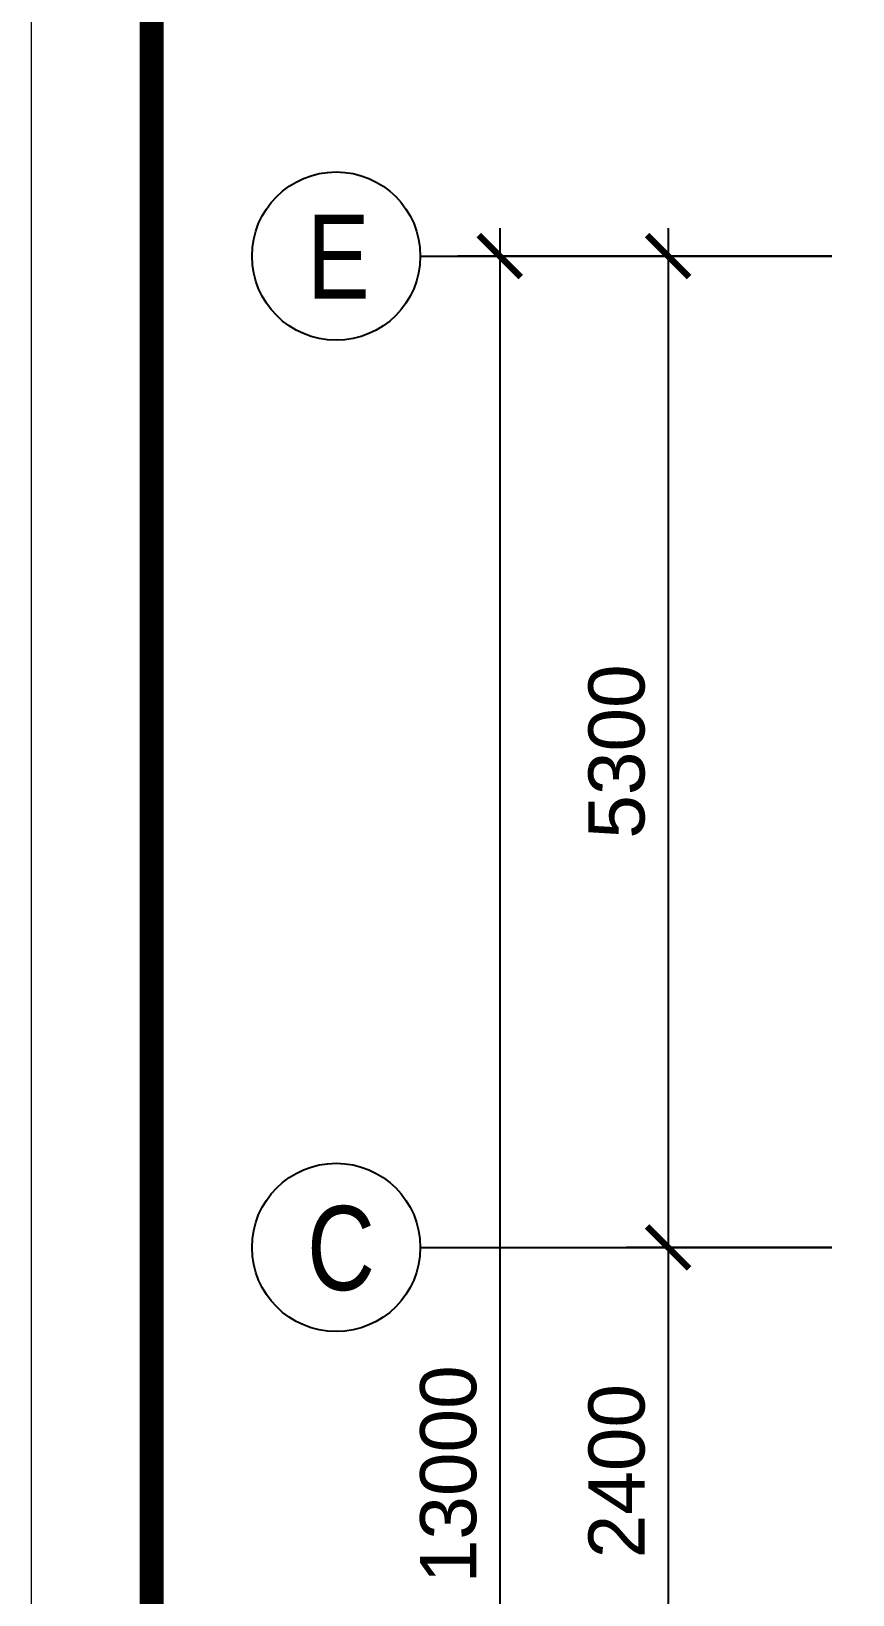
# Model space of a CAD drawing. Header units: millimetres. Extents: x 526420 to 928802, y 401925 to 509768.
# Drawn here: x 598341 to 602734, y 425780 to 434139 of the extents above; entities that cross this region are included whole.
import ezdxf

# ---------------------------------------------------------------- set-up
doc = ezdxf.new("R2010")
doc.units = ezdxf.units.MM
doc.header["$LTSCALE"] = 3000
doc.header["$MEASUREMENT"] = 0
doc.linetypes.add('CENTER', pattern=[2, 1.25, -0.25, 0.25, -0.25])
doc.layers.get('0').update_dxf_attribs({"linetype": 'CONTINUOUS'})
doc.layers.add('A', color=7, linetype='CONTINUOUS')
doc.layers.add('A-GRID', color=1, linetype='CONTINUOUS')
doc.styles.add('Arial', font='ARIAL.TTF')

msp = doc.modelspace()

# ---------------------------------------------------------------- linework, layer by layer
at = {"color": 0, "linetype": 'ByBlock', "const_width": 33.8}
for points in [[(600959.4, 432824.7), (600734.4, 433049.7)], [(601859.4, 432824.7), (601634.4, 433049.7)], [(601634.4, 427749.7), (601859.4, 427524.7)], [(601859.4, 427524.7), (601634.4, 427749.7)]]:
    msp.add_lwpolyline(points, dxfattribs=at)
at = {"layer": 'A', "linetype": 'ByBlock', "lineweight": 0}
for points in [[(653764.4, 442782.1), (598341.3, 442782.1), (598341.3, 403212.6), (653764.4, 403212.6)], [(598985.8, 403857.1), (653119.9, 403857.1), (653119.9, 442137.7), (598985.8, 442137.7)]]:
    msp.add_lwpolyline(points, close=True, dxfattribs=at)
at = {"layer": 'A', "linetype": 'ByBlock', "lineweight": 0, "const_width": 128.9}
msp.add_lwpolyline([(598985.8, 403857.1), (653119.9, 403857.1), (653119.9, 442137.7), (598985.8, 442137.7)], close=True, dxfattribs=at)
at = {"layer": 'A-GRID', "color": 0, "ltscale": 0.7}
for p, q in [((600846.9, 433087.2), (600846.9, 419787.2)), ((601746.9, 433087.2), (601746.9, 427487.2)), ((602621.9, 432937.2), (600621.9, 432937.2)), ((602621.9, 432937.2), (601521.9, 432937.2)), ((601746.9, 427787.2), (601746.9, 425087.2)), ((602621.9, 427637.2), (601521.9, 427637.2)), ((602621.9, 427637.2), (601521.9, 427637.2))]:
    msp.add_line(p, q, dxfattribs=at)
at = {"layer": 'A-GRID', "color": 0, "linetype": 'CENTER'}
for p, q in [((600421.9, 432937.2), (602621.9, 432937.2)), ((600421.9, 427637.2), (602621.9, 427637.2))]:
    msp.add_line(p, q, dxfattribs=at)
at = {"layer": 'A-GRID', "color": 0, "ltscale": 5}
for centre in [(599971.9, 432937.2), (599971.9, 427637.2)]:
    msp.add_circle(centre, 450, dxfattribs=at)

# ---------------------------------------------------------------- texts
at = {"layer": 'A-GRID', "color": 0, "style": 'Arial', "width": 0.8}
for s, p in [('E', (599816.1, 432708.8)), ('C', (599816.1, 427408.8))]:
    msp.add_text(s, height=450, dxfattribs=at).set_placement(p)
at = {"layer": 'A-GRID', "color": 0, "style": 'Arial'}
for s, p in [('5300', (601620.9, 429822.3)), ('13000', (600720.9, 425841.7)), ('2400', (601621.1, 425974.9))]:
    msp.add_text(s, height=300, rotation=90, dxfattribs=at).set_placement(p)

doc.saveas('drawing.dxf')
